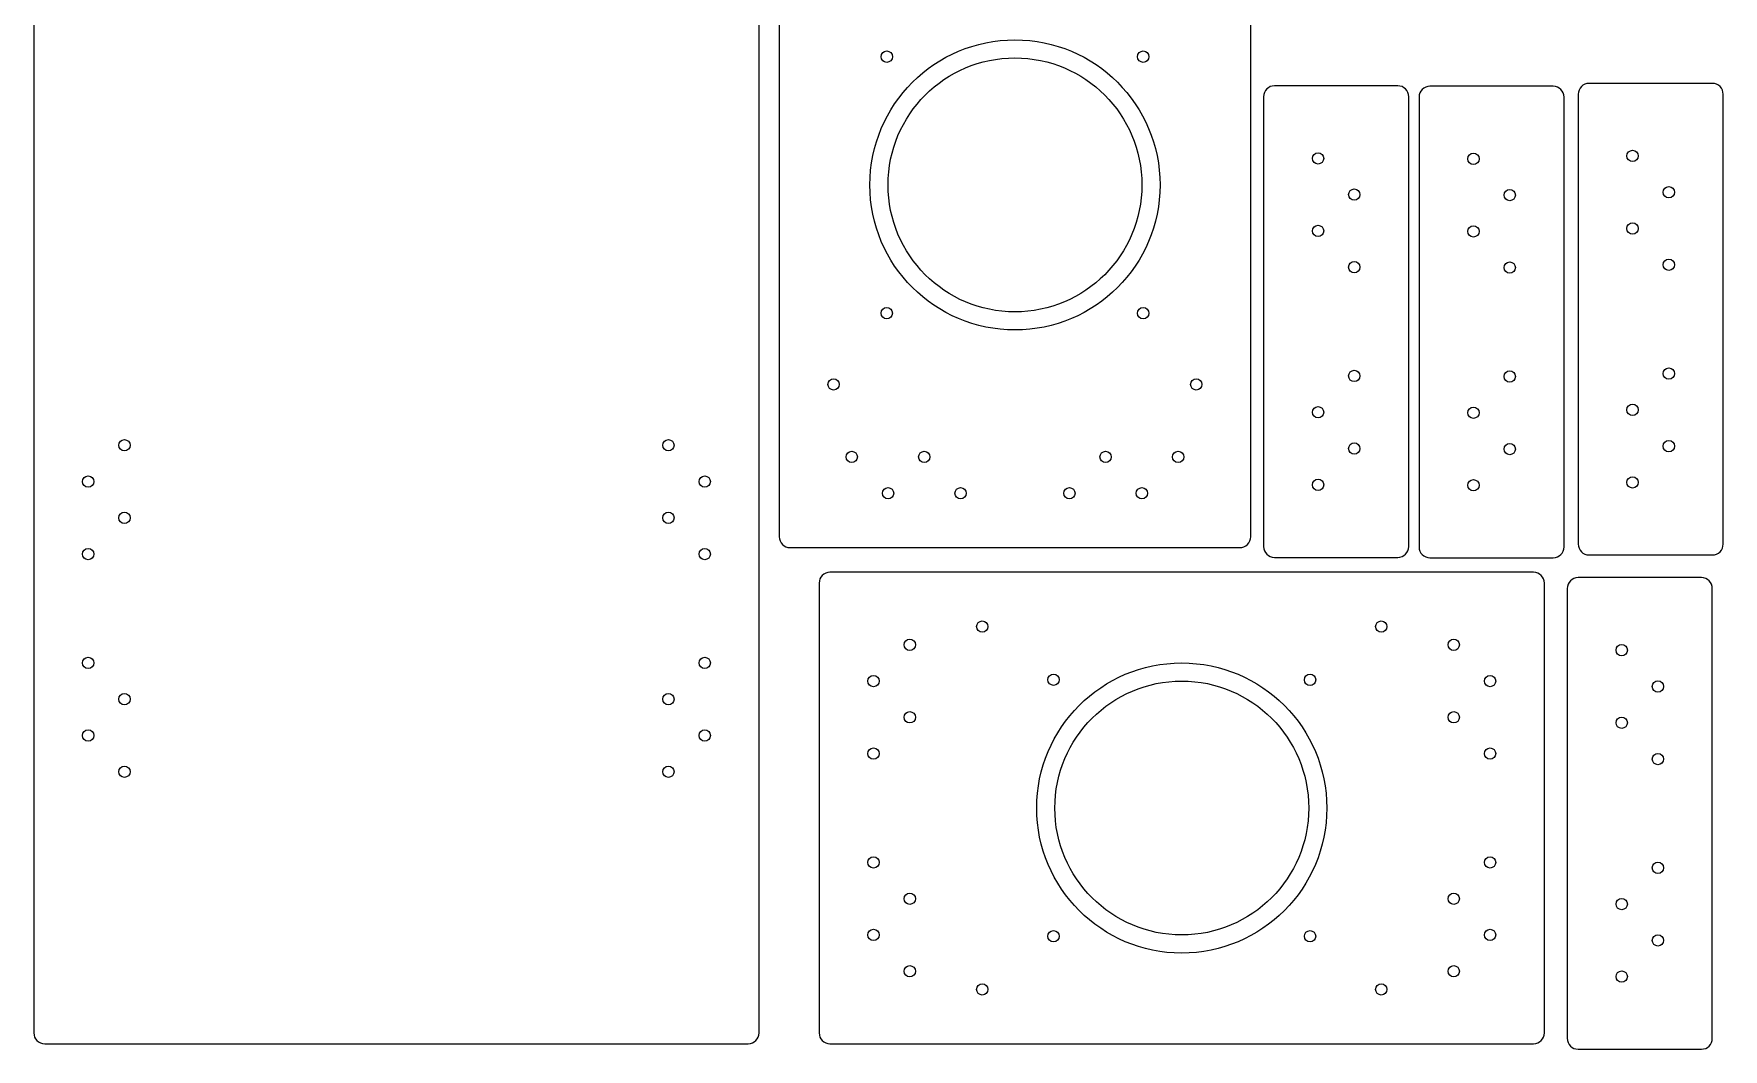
# Model space of a CAD drawing. Extents: x -101 to 1145, y -116 to 452.
# Drawn here: x 678.3 to 1144.2, y -116.1 to 163.8 of the extents above; entities that cross this region are included whole.
import ezdxf

# ---------------------------------------------------------------- set-up
doc = ezdxf.new("R2010")
doc.units = 0
for name, color, linetype in [('b_Osnovanie_200x400x10_001_', 7, 'CONTINUOUS'), ('b_plate_130x40x10_part_1_of_16_001_006', 7, 'CONTINUOUS'), ('b_plate_130x40x10_part_1_of_16_001_009', 7, 'CONTINUOUS'), ('b_plate_130x40x10_part_1_of_16_001_010', 7, 'CONTINUOUS'), ('b_plate_130x40x10_part_1_of_16_001_011', 7, 'CONTINUOUS'), ('b_Plate_200x130_10_part1_and_part3_bottom_001_002', 7, 'CONTINUOUS'), ('b_Plate_200x130_10_part1_and_part3_bottom_001_003', 7, 'CONTINUOUS')]:
    doc.layers.add(name, color=color, linetype=linetype)

msp = doc.modelspace()

# ---------------------------------------------------------------- linework, layer by layer
at = {"layer": 'b_Osnovanie_200x400x10_001_'}
for p, q in [((678.314, 282.362, -10), (678.314, -111.638, -10)), ((678.314, 282.362), (678.314, -111.638)), ((678.314, 282.362, -10), (678.314, -111.638, -10)), ((678.314, 282.362), (678.314, -111.638)), ((878.314, -111.638, -10), (878.314, 282.362, -10)), ((878.314, -111.638), (878.314, 282.362)), ((878.314, -111.638, -10), (878.314, 282.362, -10)), ((878.314, -111.638), (878.314, 282.362)), ((703.314, 51.9245, -10), (703.314, 51.9245)), ((703.314, 51.9245, -10), (703.314, 51.9245)), ((853.314, 51.9245, -10), (853.314, 51.9245)), ((853.314, 51.9245, -10), (853.314, 51.9245)), ((693.314, 41.9245, -10), (693.314, 41.9245)), ((693.314, 41.9245, -10), (693.314, 41.9245)), ((863.314, 41.9245, -10), (863.314, 41.9245)), ((863.314, 41.9245, -10), (863.314, 41.9245)), ((703.314, 31.9245, -10), (703.314, 31.9245)), ((703.314, 31.9245, -10), (703.314, 31.9245)), ((853.314, 31.9245, -10), (853.314, 31.9245)), ((853.314, 31.9245, -10), (853.314, 31.9245)), ((693.314, 21.9245, -10), (693.314, 21.9245)), ((693.314, 21.9245, -10), (693.314, 21.9245)), ((863.314, 21.9245, -10), (863.314, 21.9245)), ((863.314, 21.9245, -10), (863.314, 21.9245)), ((693.314, -8.07546, -10), (693.314, -8.07546)), ((693.314, -8.07546, -10), (693.314, -8.07546)), ((863.314, -8.07546, -10), (863.314, -8.07546)), ((863.314, -8.07546, -10), (863.314, -8.07546)), ((703.314, -18.0755, -10), (703.314, -18.0755)), ((703.314, -18.0755, -10), (703.314, -18.0755)), ((853.314, -18.0755, -10), (853.314, -18.0755)), ((853.314, -18.0755, -10), (853.314, -18.0755)), ((693.314, -28.0755, -10), (693.314, -28.0755)), ((693.314, -28.0755, -10), (693.314, -28.0755)), ((863.314, -28.0755, -10), (863.314, -28.0755)), ((863.314, -28.0755, -10), (863.314, -28.0755)), ((703.314, -38.0755, -10), (703.314, -38.0755)), ((703.314, -38.0755, -10), (703.314, -38.0755)), ((853.314, -38.0755, -10), (853.314, -38.0755)), ((853.314, -38.0755, -10), (853.314, -38.0755)), ((678.314, -111.638, -10), (678.314, -111.638)), ((678.314, -111.638, -10), (678.314, -111.638)), ((878.314, -111.638, -10), (878.314, -111.638)), ((878.314, -111.638, -10), (878.314, -111.638)), ((681.314, -114.638, -10), (875.314, -114.638, -10)), ((681.314, -114.638), (875.314, -114.638)), ((681.314, -114.638, -10), (875.314, -114.638, -10)), ((681.314, -114.638, -10), (681.314, -114.638)), ((681.314, -114.638), (875.314, -114.638)), ((681.314, -114.638, -10), (681.314, -114.638)), ((875.314, -114.638, -10), (875.314, -114.638)), ((875.314, -114.638, -10), (875.314, -114.638))]:
    msp.add_line(p, q, dxfattribs=at)
for centre in [(703.314, 50.362), (703.314, 50.362), (703.314, 50.362), (703.314, 50.362), (853.314, 50.362), (853.314, 50.362), (853.314, 50.362), (853.314, 50.362), (693.314, 40.362), (693.314, 40.362), (693.314, 40.362), (693.314, 40.362), (863.314, 40.362), (863.314, 40.362), (863.314, 40.362), (863.314, 40.362), (703.314, 30.362), (703.314, 30.362), (703.314, 30.362), (703.314, 30.362), (853.314, 30.362), (853.314, 30.362), (853.314, 30.362), (853.314, 30.362), (693.314, 20.362), (693.314, 20.362), (693.314, 20.362), (693.314, 20.362), (863.314, 20.362), (863.314, 20.362), (863.314, 20.362), (863.314, 20.362), (693.314, -9.63796), (693.314, -9.63796), (693.314, -9.63796), (693.314, -9.63796), (863.314, -9.63796), (863.314, -9.63796), (863.314, -9.63796), (863.314, -9.63796), (703.314, -19.638), (703.314, -19.638), (703.314, -19.638), (703.314, -19.638), (853.314, -19.638), (853.314, -19.638), (853.314, -19.638), (853.314, -19.638), (693.314, -29.638), (693.314, -29.638), (693.314, -29.638), (693.314, -29.638), (863.314, -29.638), (863.314, -29.638), (863.314, -29.638), (863.314, -29.638), (703.314, -39.638), (703.314, -39.638), (703.314, -39.638), (703.314, -39.638), (853.314, -39.638), (853.314, -39.638), (853.314, -39.638), (853.314, -39.638)]:
    msp.add_circle(centre, 1.5625, dxfattribs=at)
for centre, start, end in [((681.314, -111.638, -10), 180, -90), ((681.314, -111.638), 180, -90), ((681.314, -111.638, -10), 180, -90), ((681.314, -111.638), 180, -90), ((875.314, -111.638, -10), -90, 0), ((875.314, -111.638, -10), -90, 0), ((875.314, -111.638), -90, 0), ((875.314, -111.638), -90, 0)]:
    msp.add_arc(centre, 3, start, end, dxfattribs=at)
at = {"layer": 'b_plate_130x40x10_part_1_of_16_001_006'}
for p, q in [((1054.43, 149.464, -10), (1020.43, 149.464, -10)), ((1054.43, 149.464, 0), (1020.43, 149.464, 0)), ((1054.43, 149.464, -10), (1020.43, 149.464, -10)), ((1020.43, 149.464, -10), (1020.43, 149.464, 0)), ((1054.43, 149.464, 0), (1020.43, 149.464, 0)), ((1020.43, 149.464, -10), (1020.43, 149.464, 0)), ((1054.43, 149.464, -10), (1054.43, 149.464, 0)), ((1054.43, 149.464, -10), (1054.43, 149.464, 0)), ((1017.43, 146.464, -10), (1017.43, 22.4635, -10)), ((1017.43, 146.464, 0), (1017.43, 22.4635, 0)), ((1017.43, 146.464, -10), (1017.43, 146.464, 0)), ((1017.43, 146.464, -10), (1017.43, 22.4635, -10)), ((1017.43, 146.464, -10), (1017.43, 146.464, 0)), ((1017.43, 146.464, 0), (1017.43, 22.4635, 0)), ((1057.43, 22.4635, -10), (1057.43, 146.464, -10)), ((1057.43, 146.464, -10), (1057.43, 146.464, 0)), ((1057.43, 22.4635, 0), (1057.43, 146.464, 0)), ((1057.43, 22.4635, -10), (1057.43, 146.464, -10)), ((1057.43, 146.464, -10), (1057.43, 146.464, 0)), ((1057.43, 22.4635, 0), (1057.43, 146.464, 0)), ((1032.43, 131.026, -10), (1032.43, 131.026, 0)), ((1032.43, 131.026, -10), (1032.43, 131.026, 0)), ((1042.43, 121.026, -10), (1042.43, 121.026, 0)), ((1042.43, 121.026, -10), (1042.43, 121.026, 0)), ((1032.43, 111.026, -10), (1032.43, 111.026, 0)), ((1032.43, 111.026, -10), (1032.43, 111.026, 0)), ((1042.43, 101.026, -10), (1042.43, 101.026, 0)), ((1042.43, 101.026, -10), (1042.43, 101.026, 0)), ((1042.43, 71.026, -10), (1042.43, 71.026, 0)), ((1042.43, 71.026, -10), (1042.43, 71.026, 0)), ((1032.43, 61.026, -10), (1032.43, 61.026, 0)), ((1032.43, 61.026, -10), (1032.43, 61.026, 0)), ((1042.43, 51.026, -10), (1042.43, 51.026, 0)), ((1042.43, 51.026, -10), (1042.43, 51.026, 0)), ((1032.43, 41.026, -10), (1032.43, 41.026, 0)), ((1032.43, 41.026, -10), (1032.43, 41.026, 0)), ((1017.43, 22.4635, -10), (1017.43, 22.4635, 0)), ((1017.43, 22.4635, -10), (1017.43, 22.4635, 0)), ((1020.43, 19.4635, -10), (1054.43, 19.4635, -10)), ((1020.43, 19.4635, 0), (1054.43, 19.4635, 0)), ((1020.43, 19.4635, -10), (1054.43, 19.4635, -10)), ((1020.43, 19.4635, -10), (1020.43, 19.4635, 0)), ((1020.43, 19.4635, 0), (1054.43, 19.4635, 0)), ((1020.43, 19.4635, -10), (1020.43, 19.4635, 0)), ((1054.43, 19.4635, -10), (1054.43, 19.4635, 0)), ((1054.43, 19.4635, -10), (1054.43, 19.4635, 0)), ((1057.43, 22.4635, -10), (1057.43, 22.4635, 0)), ((1057.43, 22.4635, -10), (1057.43, 22.4635, 0))]:
    msp.add_line(p, q, dxfattribs=at)
for centre in [(1032.43, 129.464), (1032.43, 129.464), (1032.43, 129.464), (1032.43, 129.464), (1042.43, 119.464), (1042.43, 119.464), (1042.43, 119.464), (1042.43, 119.464), (1032.43, 109.464), (1032.43, 109.464), (1032.43, 109.464), (1032.43, 109.464), (1042.43, 99.4635), (1042.43, 99.4635), (1042.43, 99.4635), (1042.43, 99.4635), (1042.43, 69.4635), (1042.43, 69.4635), (1042.43, 69.4635), (1042.43, 69.4635), (1032.43, 59.4635), (1032.43, 59.4635), (1032.43, 59.4635), (1032.43, 59.4635), (1042.43, 49.4635), (1042.43, 49.4635), (1042.43, 49.4635), (1042.43, 49.4635), (1032.43, 39.4635), (1032.43, 39.4635), (1032.43, 39.4635), (1032.43, 39.4635)]:
    msp.add_circle(centre, 1.5625, dxfattribs=at)
for centre, start, end in [((1020.43, 146.464, -10), 90, 180), ((1020.43, 146.464, 0), 90, 180), ((1020.43, 146.464, -10), 90, 180), ((1020.43, 146.464, 0), 90, 180), ((1054.43, 146.464, -10), 0, 90), ((1054.43, 146.464, -10), 0, 90), ((1054.43, 146.464, 0), 0, 90), ((1054.43, 146.464, 0), 0, 90), ((1020.43, 22.4635, -10), 180, -90), ((1020.43, 22.4635, 0), 180, -90), ((1020.43, 22.4635, -10), 180, -90), ((1020.43, 22.4635, 0), 180, -90), ((1054.43, 22.4635, -10), -90, 0), ((1054.43, 22.4635, -10), -90, 0), ((1054.43, 22.4635, 0), -90, 0), ((1054.43, 22.4635, 0), -90, 0)]:
    msp.add_arc(centre, 3, start, end, dxfattribs=at)
at = {"layer": 'b_plate_130x40x10_part_1_of_16_001_009'}
for p, q in [((1141.16, 150.127, -10), (1107.16, 150.127, -10)), ((1141.16, 150.127, 0), (1107.16, 150.127, 0)), ((1141.16, 150.127, -10), (1107.16, 150.127, -10)), ((1107.16, 150.127, -10), (1107.16, 150.127, 0)), ((1141.16, 150.127, 0), (1107.16, 150.127, 0)), ((1107.16, 150.127, -10), (1107.16, 150.127, 0)), ((1141.16, 150.127, -10), (1141.16, 150.127, 0)), ((1141.16, 150.127, -10), (1141.16, 150.127, 0)), ((1104.16, 147.127, -10), (1104.16, 23.1265, -10)), ((1104.16, 147.127, 0), (1104.16, 23.1265, 0)), ((1104.16, 147.127, -10), (1104.16, 147.127, 0)), ((1104.16, 147.127, -10), (1104.16, 23.1265, -10)), ((1104.16, 147.127, -10), (1104.16, 147.127, 0)), ((1104.16, 147.127, 0), (1104.16, 23.1265, 0)), ((1144.16, 23.1265, -10), (1144.16, 147.127, -10)), ((1144.16, 147.127, -10), (1144.16, 147.127, 0)), ((1144.16, 23.1265, 0), (1144.16, 147.127, 0)), ((1144.16, 23.1265, -10), (1144.16, 147.127, -10)), ((1144.16, 147.127, -10), (1144.16, 147.127, 0)), ((1144.16, 23.1265, 0), (1144.16, 147.127, 0)), ((1119.16, 131.689, -10), (1119.16, 131.689, 0)), ((1119.16, 131.689, -10), (1119.16, 131.689, 0)), ((1129.16, 121.689, -10), (1129.16, 121.689, 0)), ((1129.16, 121.689, -10), (1129.16, 121.689, 0)), ((1119.16, 111.689, -10), (1119.16, 111.689, 0)), ((1119.16, 111.689, -10), (1119.16, 111.689, 0)), ((1129.16, 101.689, -10), (1129.16, 101.689, 0)), ((1129.16, 101.689, -10), (1129.16, 101.689, 0)), ((1129.16, 71.689, -10), (1129.16, 71.689, 0)), ((1129.16, 71.689, -10), (1129.16, 71.689, 0)), ((1119.16, 61.689, -10), (1119.16, 61.689, 0)), ((1119.16, 61.689, -10), (1119.16, 61.689, 0)), ((1129.16, 51.689, -10), (1129.16, 51.689, 0)), ((1129.16, 51.689, -10), (1129.16, 51.689, 0)), ((1119.16, 41.689, -10), (1119.16, 41.689, 0)), ((1119.16, 41.689, -10), (1119.16, 41.689, 0)), ((1104.16, 23.1265, -10), (1104.16, 23.1265, 0)), ((1104.16, 23.1265, -10), (1104.16, 23.1265, 0)), ((1107.16, 20.1265, -10), (1141.16, 20.1265, -10)), ((1107.16, 20.1265, 0), (1141.16, 20.1265, 0)), ((1107.16, 20.1265, -10), (1141.16, 20.1265, -10)), ((1107.16, 20.1265, -10), (1107.16, 20.1265, 0)), ((1107.16, 20.1265, 0), (1141.16, 20.1265, 0)), ((1107.16, 20.1265, -10), (1107.16, 20.1265, 0)), ((1141.16, 20.1265, -10), (1141.16, 20.1265, 0)), ((1141.16, 20.1265, -10), (1141.16, 20.1265, 0)), ((1144.16, 23.1265, -10), (1144.16, 23.1265, 0)), ((1144.16, 23.1265, -10), (1144.16, 23.1265, 0))]:
    msp.add_line(p, q, dxfattribs=at)
for centre in [(1119.16, 130.127), (1119.16, 130.127), (1119.16, 130.127), (1119.16, 130.127), (1129.16, 120.127), (1129.16, 120.127), (1129.16, 120.127), (1129.16, 120.127), (1119.16, 110.127), (1119.16, 110.127), (1119.16, 110.127), (1119.16, 110.127), (1129.16, 100.127), (1129.16, 100.127), (1129.16, 100.127), (1129.16, 100.127), (1129.16, 70.1265), (1129.16, 70.1265), (1129.16, 70.1265), (1129.16, 70.1265), (1119.16, 60.1265), (1119.16, 60.1265), (1119.16, 60.1265), (1119.16, 60.1265), (1129.16, 50.1265), (1129.16, 50.1265), (1129.16, 50.1265), (1129.16, 50.1265), (1119.16, 40.1265), (1119.16, 40.1265), (1119.16, 40.1265), (1119.16, 40.1265)]:
    msp.add_circle(centre, 1.5625, dxfattribs=at)
for centre, start, end in [((1107.16, 147.127, -10), 90, 180), ((1107.16, 147.127, 0), 90, 180), ((1107.16, 147.127, -10), 90, 180), ((1107.16, 147.127, 0), 90, 180), ((1141.16, 147.127, -10), 0, 90), ((1141.16, 147.127, -10), 0, 90), ((1141.16, 147.127, 0), 0, 90), ((1141.16, 147.127, 0), 0, 90), ((1107.16, 23.1265, -10), 180, -90), ((1107.16, 23.1265, 0), 180, -90), ((1107.16, 23.1265, -10), 180, -90), ((1107.16, 23.1265, 0), 180, -90), ((1141.16, 23.1265, -10), -90, 0), ((1141.16, 23.1265, -10), -90, 0), ((1141.16, 23.1265, 0), -90, 0), ((1141.16, 23.1265, 0), -90, 0)]:
    msp.add_arc(centre, 3, start, end, dxfattribs=at)
at = {"layer": 'b_plate_130x40x10_part_1_of_16_001_010'}
for p, q in [((1101.16, 10.8694, -10), (1101.16, -113.131, -10)), ((1101.16, 10.8694, 0), (1101.16, -113.131, 0)), ((1101.16, 10.8694, -10), (1101.16, 10.8694, 0)), ((1101.16, 10.8694, -10), (1101.16, -113.131, -10)), ((1101.16, 10.8694, -10), (1101.16, 10.8694, 0)), ((1101.16, 10.8694, 0), (1101.16, -113.131, 0)), ((1138.16, 13.8694, -10), (1104.16, 13.8694, -10)), ((1138.16, 13.8694, 0), (1104.16, 13.8694, 0)), ((1138.16, 13.8694, -10), (1104.16, 13.8694, -10)), ((1104.16, 13.8694, -10), (1104.16, 13.8694, 0)), ((1138.16, 13.8694, 0), (1104.16, 13.8694, 0)), ((1104.16, 13.8694, -10), (1104.16, 13.8694, 0)), ((1138.16, 13.8694, -10), (1138.16, 13.8694, 0)), ((1138.16, 13.8694, -10), (1138.16, 13.8694, 0)), ((1141.16, -113.131, -10), (1141.16, 10.8694, -10)), ((1141.16, 10.8694, -10), (1141.16, 10.8694, 0)), ((1141.16, -113.131, 0), (1141.16, 10.8694, 0)), ((1141.16, -113.131, -10), (1141.16, 10.8694, -10)), ((1141.16, 10.8694, -10), (1141.16, 10.8694, 0)), ((1141.16, -113.131, 0), (1141.16, 10.8694, 0)), ((1116.16, -4.56814, -10), (1116.16, -4.56814, 0)), ((1116.16, -4.56814, -10), (1116.16, -4.56814, 0)), ((1126.16, -14.5681, -10), (1126.16, -14.5681, 0)), ((1126.16, -14.5681, -10), (1126.16, -14.5681, 0)), ((1116.16, -24.5681, -10), (1116.16, -24.5681, 0)), ((1116.16, -24.5681, -10), (1116.16, -24.5681, 0)), ((1126.16, -34.5681, -10), (1126.16, -34.5681, 0)), ((1126.16, -34.5681, -10), (1126.16, -34.5681, 0)), ((1126.16, -64.5681, -10), (1126.16, -64.5681, 0)), ((1126.16, -64.5681, -10), (1126.16, -64.5681, 0)), ((1116.16, -74.5681, -10), (1116.16, -74.5681, 0)), ((1116.16, -74.5681, -10), (1116.16, -74.5681, 0)), ((1126.16, -84.5681, -10), (1126.16, -84.5681, 0)), ((1126.16, -84.5681, -10), (1126.16, -84.5681, 0)), ((1116.16, -94.5681, -10), (1116.16, -94.5681, 0)), ((1116.16, -94.5681, -10), (1116.16, -94.5681, 0)), ((1101.16, -113.131, -10), (1101.16, -113.131, 0)), ((1101.16, -113.131, -10), (1101.16, -113.131, 0)), ((1104.16, -116.131, -10), (1138.16, -116.131, -10)), ((1104.16, -116.131, 0), (1138.16, -116.131, 0)), ((1104.16, -116.131, -10), (1138.16, -116.131, -10)), ((1104.16, -116.131, -10), (1104.16, -116.131, 0)), ((1104.16, -116.131, 0), (1138.16, -116.131, 0)), ((1104.16, -116.131, -10), (1104.16, -116.131, 0)), ((1138.16, -116.131, -10), (1138.16, -116.131, 0)), ((1138.16, -116.131, -10), (1138.16, -116.131, 0)), ((1141.16, -113.131, -10), (1141.16, -113.131, 0)), ((1141.16, -113.131, -10), (1141.16, -113.131, 0))]:
    msp.add_line(p, q, dxfattribs=at)
for centre in [(1116.16, -6.13064), (1116.16, -6.13064), (1116.16, -6.13064), (1116.16, -6.13064), (1126.16, -16.1306), (1126.16, -16.1306), (1126.16, -16.1306), (1126.16, -16.1306), (1116.16, -26.1306), (1116.16, -26.1306), (1116.16, -26.1306), (1116.16, -26.1306), (1126.16, -36.1306), (1126.16, -36.1306), (1126.16, -36.1306), (1126.16, -36.1306), (1126.16, -66.1306), (1126.16, -66.1306), (1126.16, -66.1306), (1126.16, -66.1306), (1116.16, -76.1306), (1116.16, -76.1306), (1116.16, -76.1306), (1116.16, -76.1306), (1126.16, -86.1306), (1126.16, -86.1306), (1126.16, -86.1306), (1126.16, -86.1306), (1116.16, -96.1306), (1116.16, -96.1306), (1116.16, -96.1306), (1116.16, -96.1306)]:
    msp.add_circle(centre, 1.5625, dxfattribs=at)
for centre, start, end in [((1104.16, 10.8694, -10), 90, 180), ((1104.16, 10.8694, 0), 90, 180), ((1104.16, 10.8694, -10), 90, 180), ((1104.16, 10.8694, 0), 90, 180), ((1138.16, 10.8694, -10), 0, 90), ((1138.16, 10.8694, -10), 0, 90), ((1138.16, 10.8694, 0), 0, 90), ((1138.16, 10.8694, 0), 0, 90), ((1104.16, -113.131, -10), 180, -90), ((1104.16, -113.131, 0), 180, -90), ((1104.16, -113.131, -10), 180, -90), ((1104.16, -113.131, 0), 180, -90), ((1138.16, -113.131, -10), -90, 0), ((1138.16, -113.131, -10), -90, 0), ((1138.16, -113.131, 0), -90, 0), ((1138.16, -113.131, 0), -90, 0)]:
    msp.add_arc(centre, 3, start, end, dxfattribs=at)
at = {"layer": 'b_plate_130x40x10_part_1_of_16_001_011'}
for p, q in [((1097.29, 149.334, -10), (1063.29, 149.334, -10)), ((1097.29, 149.334, 0), (1063.29, 149.334, 0)), ((1097.29, 149.334, -10), (1063.29, 149.334, -10)), ((1063.29, 149.334, -10), (1063.29, 149.334, 0)), ((1097.29, 149.334, 0), (1063.29, 149.334, 0)), ((1063.29, 149.334, -10), (1063.29, 149.334, 0)), ((1097.29, 149.334, -10), (1097.29, 149.334, 0)), ((1097.29, 149.334, -10), (1097.29, 149.334, 0)), ((1060.29, 146.334, -10), (1060.29, 22.3342, -10)), ((1060.29, 146.334, 0), (1060.29, 22.3342, 0)), ((1060.29, 146.334, -10), (1060.29, 146.334, 0)), ((1060.29, 146.334, -10), (1060.29, 22.3342, -10)), ((1060.29, 146.334, -10), (1060.29, 146.334, 0)), ((1060.29, 146.334, 0), (1060.29, 22.3342, 0)), ((1100.29, 22.3342, -10), (1100.29, 146.334, -10)), ((1100.29, 146.334, -10), (1100.29, 146.334, 0)), ((1100.29, 22.3342, 0), (1100.29, 146.334, 0)), ((1100.29, 22.3342, -10), (1100.29, 146.334, -10)), ((1100.29, 146.334, -10), (1100.29, 146.334, 0)), ((1100.29, 22.3342, 0), (1100.29, 146.334, 0)), ((1075.29, 130.897, -10), (1075.29, 130.897, 0)), ((1075.29, 130.897, -10), (1075.29, 130.897, 0)), ((1085.29, 120.897, -10), (1085.29, 120.897, 0)), ((1085.29, 120.897, -10), (1085.29, 120.897, 0)), ((1075.29, 110.897, -10), (1075.29, 110.897, 0)), ((1075.29, 110.897, -10), (1075.29, 110.897, 0)), ((1085.29, 100.897, -10), (1085.29, 100.897, 0)), ((1085.29, 100.897, -10), (1085.29, 100.897, 0)), ((1085.29, 70.8967, -10), (1085.29, 70.8967, 0)), ((1085.29, 70.8967, -10), (1085.29, 70.8967, 0)), ((1075.29, 60.8967, -10), (1075.29, 60.8967, 0)), ((1075.29, 60.8967, -10), (1075.29, 60.8967, 0)), ((1085.29, 50.8967, -10), (1085.29, 50.8967, 0)), ((1085.29, 50.8967, -10), (1085.29, 50.8967, 0)), ((1075.29, 40.8967, -10), (1075.29, 40.8967, 0)), ((1075.29, 40.8967, -10), (1075.29, 40.8967, 0)), ((1060.29, 22.3342, -10), (1060.29, 22.3342, 0)), ((1060.29, 22.3342, -10), (1060.29, 22.3342, 0)), ((1063.29, 19.3342, -10), (1097.29, 19.3342, -10)), ((1063.29, 19.3342, 0), (1097.29, 19.3342, 0)), ((1063.29, 19.3342, -10), (1097.29, 19.3342, -10)), ((1063.29, 19.3342, -10), (1063.29, 19.3342, 0)), ((1063.29, 19.3342, 0), (1097.29, 19.3342, 0)), ((1063.29, 19.3342, -10), (1063.29, 19.3342, 0)), ((1097.29, 19.3342, -10), (1097.29, 19.3342, 0)), ((1097.29, 19.3342, -10), (1097.29, 19.3342, 0)), ((1100.29, 22.3342, -10), (1100.29, 22.3342, 0)), ((1100.29, 22.3342, -10), (1100.29, 22.3342, 0))]:
    msp.add_line(p, q, dxfattribs=at)
for centre in [(1075.29, 129.334), (1075.29, 129.334), (1075.29, 129.334), (1075.29, 129.334), (1085.29, 119.334), (1085.29, 119.334), (1085.29, 119.334), (1085.29, 119.334), (1075.29, 109.334), (1075.29, 109.334), (1075.29, 109.334), (1075.29, 109.334), (1085.29, 99.3342), (1085.29, 99.3342), (1085.29, 99.3342), (1085.29, 99.3342), (1085.29, 69.3342), (1085.29, 69.3342), (1085.29, 69.3342), (1085.29, 69.3342), (1075.29, 59.3342), (1075.29, 59.3342), (1075.29, 59.3342), (1075.29, 59.3342), (1085.29, 49.3342), (1085.29, 49.3342), (1085.29, 49.3342), (1085.29, 49.3342), (1075.29, 39.3342), (1075.29, 39.3342), (1075.29, 39.3342), (1075.29, 39.3342)]:
    msp.add_circle(centre, 1.5625, dxfattribs=at)
for centre, start, end in [((1063.29, 146.334, -10), 90, 180), ((1063.29, 146.334, 0), 90, 180), ((1063.29, 146.334, -10), 90, 180), ((1063.29, 146.334, 0), 90, 180), ((1097.29, 146.334, -10), 0, 90), ((1097.29, 146.334, -10), 0, 90), ((1097.29, 146.334, 0), 0, 90), ((1097.29, 146.334, 0), 0, 90), ((1063.29, 22.3342, -10), 180, -90), ((1063.29, 22.3342, 0), 180, -90), ((1063.29, 22.3342, -10), 180, -90), ((1063.29, 22.3342, 0), 180, -90), ((1097.29, 22.3342, -10), -90, 0), ((1097.29, 22.3342, -10), -90, 0), ((1097.29, 22.3342, 0), -90, 0), ((1097.29, 22.3342, 0), -90, 0)]:
    msp.add_arc(centre, 3, start, end, dxfattribs=at)
at = {"layer": 'b_Plate_200x130_10_part1_and_part3_bottom_001_002'}
for p, q in [((883.863, 219.145, -10), (883.863, 25.1453, -10)), ((883.863, 219.145, 0), (883.863, 25.1453, 0)), ((883.863, 219.145, -10), (883.863, 25.1453, -10)), ((883.863, 219.145, 0), (883.863, 25.1453, 0)), ((1013.86, 25.1453, -10), (1013.86, 219.145, -10)), ((1013.86, 25.1453, 0), (1013.86, 219.145, 0)), ((1013.86, 25.1453, -10), (1013.86, 219.145, -10)), ((1013.86, 25.1453, 0), (1013.86, 219.145, 0)), ((913.524, 159.061, -10), (913.524, 159.061, 0)), ((913.524, 159.061, -10), (913.524, 159.061, 0)), ((948.863, 162.145, 0), (948.863, 162.145, -7.5)), ((948.863, 162.145, 0), (948.863, 162.145, -7.5)), ((984.23, 159.06, -10), (984.23, 159.06, 0)), ((984.23, 159.06, -10), (984.23, 159.06, 0)), ((948.863, 157.145, -10), (948.863, 157.145, -7.5)), ((948.863, 157.145, -10), (948.863, 157.145, -7.5)), ((913.507, 88.3524, -10), (913.507, 88.3524, 0)), ((913.507, 88.3524, -10), (913.507, 88.3524, 0)), ((984.22, 88.3355, -10), (984.22, 88.3355, 0)), ((984.22, 88.3355, -10), (984.22, 88.3355, 0)), ((898.863, 68.7078, -10), (898.863, 68.7078, 0)), ((898.863, 68.7078, -10), (898.863, 68.7078, 0)), ((998.863, 68.7078, -10), (998.863, 68.7078, 0)), ((998.863, 68.7078, -10), (998.863, 68.7078, 0)), ((903.863, 48.7078, -10), (903.863, 48.7078, 0)), ((903.863, 48.7078, -10), (903.863, 48.7078, 0)), ((923.863, 48.7078, -10), (923.863, 48.7078, 0)), ((923.863, 48.7078, -10), (923.863, 48.7078, 0)), ((973.863, 48.7078, -10), (973.863, 48.7078, 0)), ((973.863, 48.7078, -10), (973.863, 48.7078, 0)), ((993.863, 48.7078, -10), (993.863, 48.7078, 0)), ((993.863, 48.7078, -10), (993.863, 48.7078, 0)), ((913.863, 38.7078, -10), (913.863, 38.7078, 0)), ((913.863, 38.7078, -10), (913.863, 38.7078, 0)), ((933.863, 38.7078, -10), (933.863, 38.7078, 0)), ((933.863, 38.7078, -10), (933.863, 38.7078, 0)), ((963.863, 38.7078, -10), (963.863, 38.7078, 0)), ((963.863, 38.7078, -10), (963.863, 38.7078, 0)), ((983.863, 38.7078, -10), (983.863, 38.7078, 0)), ((983.863, 38.7078, -10), (983.863, 38.7078, 0)), ((883.863, 25.1453, -10), (883.863, 25.1453, 0)), ((883.863, 25.1453, -10), (883.863, 25.1453, 0)), ((1013.86, 25.1453, -10), (1013.86, 25.1453, 0)), ((1013.86, 25.1453, -10), (1013.86, 25.1453, 0)), ((886.863, 22.1453, -10), (1010.86, 22.1453, -10)), ((886.863, 22.1453, 0), (1010.86, 22.1453, 0)), ((886.863, 22.1453, -10), (1010.86, 22.1453, -10)), ((886.863, 22.1453, -10), (886.863, 22.1453, 0)), ((886.863, 22.1453, 0), (1010.86, 22.1453, 0)), ((886.863, 22.1453, -10), (886.863, 22.1453, 0)), ((1010.86, 22.1453, -10), (1010.86, 22.1453, 0)), ((1010.86, 22.1453, -10), (1010.86, 22.1453, 0))]:
    msp.add_line(p, q, dxfattribs=at)
for centre, radius in [((948.863, 122.145), 40), ((948.863, 122.145), 40), ((948.863, 122.145), 40), ((948.863, 122.145), 40), ((913.524, 157.498), 1.5625), ((913.524, 157.498), 1.5625), ((913.524, 157.498), 1.5625), ((913.524, 157.498), 1.5625), ((984.23, 157.498), 1.5625), ((984.23, 157.498), 1.5625), ((984.23, 157.498), 1.5625), ((984.23, 157.498), 1.5625), ((948.863, 122.145), 35), ((948.863, 122.145), 35), ((948.863, 122.145), 35), ((948.863, 122.145), 35), ((913.507, 86.7899), 1.5625), ((913.507, 86.7899), 1.5625), ((913.507, 86.7899), 1.5625), ((913.507, 86.7899), 1.5625), ((984.22, 86.773), 1.5625), ((984.22, 86.773), 1.5625), ((984.22, 86.773), 1.5625), ((984.22, 86.773), 1.5625), ((898.863, 67.1453), 1.5625), ((898.863, 67.1453), 1.5625), ((898.863, 67.1453), 1.5625), ((898.863, 67.1453), 1.5625), ((998.863, 67.1453), 1.5625), ((998.863, 67.1453), 1.5625), ((998.863, 67.1453), 1.5625), ((998.863, 67.1453), 1.5625), ((903.863, 47.1453), 1.5625), ((903.863, 47.1453), 1.5625), ((903.863, 47.1453), 1.5625), ((903.863, 47.1453), 1.5625), ((923.863, 47.1453), 1.5625), ((923.863, 47.1453), 1.5625), ((923.863, 47.1453), 1.5625), ((923.863, 47.1453), 1.5625), ((973.863, 47.1453), 1.5625), ((973.863, 47.1453), 1.5625), ((973.863, 47.1453), 1.5625), ((973.863, 47.1453), 1.5625), ((993.863, 47.1453), 1.5625), ((993.863, 47.1453), 1.5625), ((993.863, 47.1453), 1.5625), ((993.863, 47.1453), 1.5625), ((913.863, 37.1453), 1.5625), ((913.863, 37.1453), 1.5625), ((913.863, 37.1453), 1.5625), ((913.863, 37.1453), 1.5625), ((933.863, 37.1453), 1.5625), ((933.863, 37.1453), 1.5625), ((933.863, 37.1453), 1.5625), ((933.863, 37.1453), 1.5625), ((963.863, 37.1453), 1.5625), ((963.863, 37.1453), 1.5625), ((963.863, 37.1453), 1.5625), ((963.863, 37.1453), 1.5625), ((983.863, 37.1453), 1.5625), ((983.863, 37.1453), 1.5625), ((983.863, 37.1453), 1.5625), ((983.863, 37.1453), 1.5625)]:
    msp.add_circle(centre, radius, dxfattribs=at)
for centre, start, end in [((886.863, 25.1453, -10), -180, -90), ((886.863, 25.1453, 0), -180, -90), ((886.863, 25.1453, -10), -180, -90), ((886.863, 25.1453, 0), -180, -90), ((1010.86, 25.1453, -10), -90, 0.0000044), ((1010.86, 25.1453, -10), -90, 0.0000044), ((1010.86, 25.1453, 0), -90, 0.0000044), ((1010.86, 25.1453, 0), -90, 0.0000044)]:
    msp.add_arc(centre, 3, start, end, dxfattribs=at)
at = {"layer": 'b_Plate_200x130_10_part1_and_part3_bottom_001_003'}
for p, q in [((1091.86, 15.362, -10), (897.863, 15.362, -10)), ((1091.86, 15.362, 0), (897.863, 15.362, 0)), ((897.863, 15.362, -10), (897.863, 15.362, 0)), ((1091.86, 15.362, -10), (897.863, 15.362, -10)), ((897.863, 15.362, -10), (897.863, 15.362, 0)), ((1091.86, 15.362, 0), (897.863, 15.362, 0)), ((1091.86, 15.362, -10), (1091.86, 15.362, 0)), ((1091.86, 15.362, -10), (1091.86, 15.362, 0)), ((894.863, 12.362, -10), (894.863, -111.638, -10)), ((894.863, 12.362, 0), (894.863, -111.638, 0)), ((894.863, 12.362, -10), (894.863, -111.638, -10)), ((894.863, 12.362, -10), (894.863, 12.362, 0)), ((894.863, 12.362, 0), (894.863, -111.638, 0)), ((894.863, 12.362, -10), (894.863, 12.362, 0)), ((1094.86, -111.638, -10), (1094.86, 12.362, -10)), ((1094.86, -111.638, 0), (1094.86, 12.362, 0)), ((1094.86, -111.638, -10), (1094.86, 12.362, -10)), ((1094.86, 12.362, -10), (1094.86, 12.362, 0)), ((1094.86, -111.638, 0), (1094.86, 12.362, 0)), ((1094.86, 12.362, -10), (1094.86, 12.362, 0)), ((941.425, 0.36204, -10), (941.425, 0.36204, 0)), ((941.425, 0.36204, -10), (941.425, 0.36204, 0)), ((1051.43, 0.36204, -10), (1051.43, 0.36204, 0)), ((1051.43, 0.36204, -10), (1051.43, 0.36204, 0)), ((921.425, -4.63796, -10), (921.425, -4.63796, 0)), ((921.425, -4.63796, -10), (921.425, -4.63796, 0)), ((1071.43, -4.63796, -10), (1071.43, -4.63796, 0)), ((1071.43, -4.63796, -10), (1071.43, -4.63796, 0)), ((911.425, -14.638, -10), (911.425, -14.638, 0)), ((911.425, -14.638, -10), (911.425, -14.638, 0)), ((961.07, -14.2826, -10), (961.07, -14.2826, 0)), ((961.07, -14.2826, -10), (961.07, -14.2826, 0)), ((1031.78, -14.2995, -10), (1031.78, -14.2995, 0)), ((1031.78, -14.2995, -10), (1031.78, -14.2995, 0)), ((1081.43, -14.638, -10), (1081.43, -14.638, 0)), ((1081.43, -14.638, -10), (1081.43, -14.638, 0)), ((921.425, -24.638, -10), (921.425, -24.638, 0)), ((921.425, -24.638, -10), (921.425, -24.638, 0)), ((1071.43, -24.638, -10), (1071.43, -24.638, 0)), ((1071.43, -24.638, -10), (1071.43, -24.638, 0)), ((911.425, -34.638, -10), (911.425, -34.638, 0)), ((911.425, -34.638, -10), (911.425, -34.638, 0)), ((1081.43, -34.638, -10), (1081.43, -34.638, 0)), ((1081.43, -34.638, -10), (1081.43, -34.638, 0)), ((1029.86, -49.638, -10), (1029.86, -49.638, -7.5)), ((1029.86, -49.638, -10), (1029.86, -49.638, -7.5)), ((1034.86, -49.638, 0), (1034.86, -49.638, -7.5)), ((1034.86, -49.638, 0), (1034.86, -49.638, -7.5)), ((911.425, -64.638, -10), (911.425, -64.638, 0)), ((911.425, -64.638, -10), (911.425, -64.638, 0)), ((1081.43, -64.638, -10), (1081.43, -64.638, 0)), ((1081.43, -64.638, -10), (1081.43, -64.638, 0)), ((921.425, -74.638, -10), (921.425, -74.638, 0)), ((921.425, -74.638, -10), (921.425, -74.638, 0)), ((1071.43, -74.638, -10), (1071.43, -74.638, 0)), ((1071.43, -74.638, -10), (1071.43, -74.638, 0)), ((911.425, -84.638, -10), (911.425, -84.638, 0)), ((911.425, -84.638, -10), (911.425, -84.638, 0)), ((961.053, -84.9955, -10), (961.053, -84.9955, 0)), ((961.053, -84.9955, -10), (961.053, -84.9955, 0)), ((1031.78, -85.005, -10), (1031.78, -85.005, 0)), ((1031.78, -85.005, -10), (1031.78, -85.005, 0)), ((1081.43, -84.638, -10), (1081.43, -84.638, 0)), ((1081.43, -84.638, -10), (1081.43, -84.638, 0)), ((921.425, -94.638, -10), (921.425, -94.638, 0)), ((921.425, -94.638, -10), (921.425, -94.638, 0)), ((1071.43, -94.638, -10), (1071.43, -94.638, 0)), ((1071.43, -94.638, -10), (1071.43, -94.638, 0)), ((941.425, -99.638, -10), (941.425, -99.638, 0)), ((941.425, -99.638, -10), (941.425, -99.638, 0)), ((1051.43, -99.638, -10), (1051.43, -99.638, 0)), ((1051.43, -99.638, -10), (1051.43, -99.638, 0)), ((894.863, -111.638, -10), (894.863, -111.638, 0)), ((894.863, -111.638, -10), (894.863, -111.638, 0)), ((1094.86, -111.638, -10), (1094.86, -111.638, 0)), ((1094.86, -111.638, -10), (1094.86, -111.638, 0)), ((897.863, -114.638, -10), (1091.86, -114.638, -10)), ((897.863, -114.638, -10), (897.863, -114.638, 0)), ((897.863, -114.638, 0), (1091.86, -114.638, 0)), ((897.863, -114.638, -10), (1091.86, -114.638, -10)), ((897.863, -114.638, -10), (897.863, -114.638, 0)), ((897.863, -114.638, 0), (1091.86, -114.638, 0)), ((1091.86, -114.638, -10), (1091.86, -114.638, 0)), ((1091.86, -114.638, -10), (1091.86, -114.638, 0))]:
    msp.add_line(p, q, dxfattribs=at)
for centre, radius in [((939.863, 0.36204), 1.5625), ((939.863, 0.36204), 1.5625), ((939.863, 0.36204), 1.5625), ((939.863, 0.36204), 1.5625), ((1049.86, 0.36204), 1.5625), ((1049.86, 0.36204), 1.5625), ((1049.86, 0.36204), 1.5625), ((1049.86, 0.36204), 1.5625), ((919.863, -4.63796), 1.5625), ((919.863, -4.63796), 1.5625), ((919.863, -4.63796), 1.5625), ((919.863, -4.63796), 1.5625), ((1069.86, -4.63796), 1.5625), ((1069.86, -4.63796), 1.5625), ((1069.86, -4.63796), 1.5625), ((1069.86, -4.63796), 1.5625), ((909.863, -14.638), 1.5625), ((909.863, -14.638), 1.5625), ((909.863, -14.638), 1.5625), ((909.863, -14.638), 1.5625), ((994.863, -49.638), 40), ((994.863, -49.638), 40), ((994.863, -49.638), 40), ((994.863, -49.638), 40), ((959.507, -14.2826), 1.5625), ((959.507, -14.2826), 1.5625), ((959.507, -14.2826), 1.5625), ((959.507, -14.2826), 1.5625), ((1030.22, -14.2995), 1.5625), ((1030.22, -14.2995), 1.5625), ((1030.22, -14.2995), 1.5625), ((1030.22, -14.2995), 1.5625), ((1079.86, -14.638), 1.5625), ((1079.86, -14.638), 1.5625), ((1079.86, -14.638), 1.5625), ((1079.86, -14.638), 1.5625), ((994.863, -49.638), 35), ((994.863, -49.638), 35), ((994.863, -49.638), 35), ((994.863, -49.638), 35), ((919.863, -24.638), 1.5625), ((919.863, -24.638), 1.5625), ((919.863, -24.638), 1.5625), ((919.863, -24.638), 1.5625), ((1069.86, -24.638), 1.5625), ((1069.86, -24.638), 1.5625), ((1069.86, -24.638), 1.5625), ((1069.86, -24.638), 1.5625), ((909.863, -34.638), 1.5625), ((909.863, -34.638), 1.5625), ((909.863, -34.638), 1.5625), ((909.863, -34.638), 1.5625), ((1079.86, -34.638), 1.5625), ((1079.86, -34.638), 1.5625), ((1079.86, -34.638), 1.5625), ((1079.86, -34.638), 1.5625), ((909.863, -64.638), 1.5625), ((909.863, -64.638), 1.5625), ((909.863, -64.638), 1.5625), ((909.863, -64.638), 1.5625), ((1079.86, -64.638), 1.5625), ((1079.86, -64.638), 1.5625), ((1079.86, -64.638), 1.5625), ((1079.86, -64.638), 1.5625), ((919.863, -74.638), 1.5625), ((919.863, -74.638), 1.5625), ((919.863, -74.638), 1.5625), ((919.863, -74.638), 1.5625), ((1069.86, -74.638), 1.5625), ((1069.86, -74.638), 1.5625), ((1069.86, -74.638), 1.5625), ((1069.86, -74.638), 1.5625), ((909.863, -84.638), 1.5625), ((909.863, -84.638), 1.5625), ((909.863, -84.638), 1.5625), ((909.863, -84.638), 1.5625), ((959.491, -84.9955), 1.5625), ((959.491, -84.9955), 1.5625), ((959.491, -84.9955), 1.5625), ((959.491, -84.9955), 1.5625), ((1030.22, -85.005), 1.5625), ((1030.22, -85.005), 1.5625), ((1030.22, -85.005), 1.5625), ((1030.22, -85.005), 1.5625), ((1079.86, -84.638), 1.5625), ((1079.86, -84.638), 1.5625), ((1079.86, -84.638), 1.5625), ((1079.86, -84.638), 1.5625), ((919.863, -94.638), 1.5625), ((919.863, -94.638), 1.5625), ((919.863, -94.638), 1.5625), ((919.863, -94.638), 1.5625), ((1069.86, -94.638), 1.5625), ((1069.86, -94.638), 1.5625), ((1069.86, -94.638), 1.5625), ((1069.86, -94.638), 1.5625), ((939.863, -99.638), 1.5625), ((939.863, -99.638), 1.5625), ((939.863, -99.638), 1.5625), ((939.863, -99.638), 1.5625), ((1049.86, -99.638), 1.5625), ((1049.86, -99.638), 1.5625), ((1049.86, -99.638), 1.5625), ((1049.86, -99.638), 1.5625)]:
    msp.add_circle(centre, radius, dxfattribs=at)
for centre, start, end in [((897.863, 12.362, -10), 90, 180), ((897.863, 12.362, 0), 90, 180), ((897.863, 12.362, -10), 90, 180), ((897.863, 12.362, 0), 90, 180), ((1091.86, 12.362, -10), 0, 90), ((1091.86, 12.362, 0), 0, 90), ((1091.86, 12.362, -10), 0, 90), ((1091.86, 12.362, 0), 0, 90), ((897.863, -111.638, -10), 180, -90), ((897.863, -111.638, -10), 180, -90), ((897.863, -111.638, 0), 180, -90), ((897.863, -111.638, 0), 180, -90), ((1091.86, -111.638, -10), -90, 0), ((1091.86, -111.638, -10), -90, 0), ((1091.86, -111.638, 0), -90, 0), ((1091.86, -111.638, 0), -90, 0)]:
    msp.add_arc(centre, 3, start, end, dxfattribs=at)

doc.saveas('drawing.dxf')
